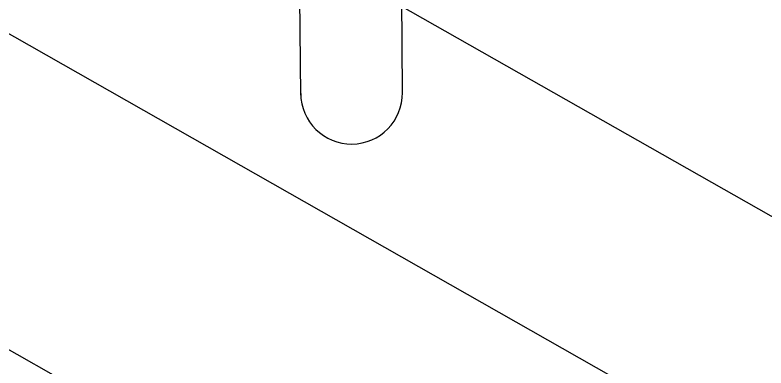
# Model space of a CAD drawing. Header units: metres. Extents: x 324293 to 653279, y 3585589 to 7191434.
# Drawn here: x 334604.188 to 334604.767, y 3600533.463 to 3600533.735 of the extents above; entities that cross this region are included whole.
import ezdxf

# ---------------------------------------------------------------- set-up
doc = ezdxf.new("R2010")
doc.units = ezdxf.units.M
doc.layers.add('Tir bargh', color=10, linetype='Continuous')

# ---------------------------------------------------------------- blocks, each defined once
blk = doc.blocks.new('E')
at = {"layer": 'Tir bargh'}
for p, q in [((0.96012, 5.01545), (-1.09158, 6.20022)), ((-1.14733, 6.16068), (0.89619, 4.97958)), ((-1.15271, 6.07232), (0.89619, 4.89025)), ((-0.40792, 5.78074), (-0.40792, 5.81219)), ((-0.43711, 5.78028), (-0.43711, 5.81044))]:
    blk.add_line(p, q, dxfattribs=at)
blk.add_arc((-0.42252, 5.78074), 0.01459, 180, 0, dxfattribs=at)
blk = doc.blocks.new('A$C75730A7A')
at = {"layer": 'Tir bargh'}
blk.add_blockref('E', (1.16074, 0.06701), dxfattribs=at)

msp = doc.modelspace()

# ---------------------------------------------------------------- block references
at = {"color": 84, "xscale": 2.689527432725299, "yscale": 2.689527432725299, "zscale": 2.689527432725299, "rotation": 0.4498703063302869}
msp.add_blockref('A$C75730A7A', (334602.58525, 3600517.93167, 1313.25213), dxfattribs=at)

doc.saveas('drawing.dxf')
